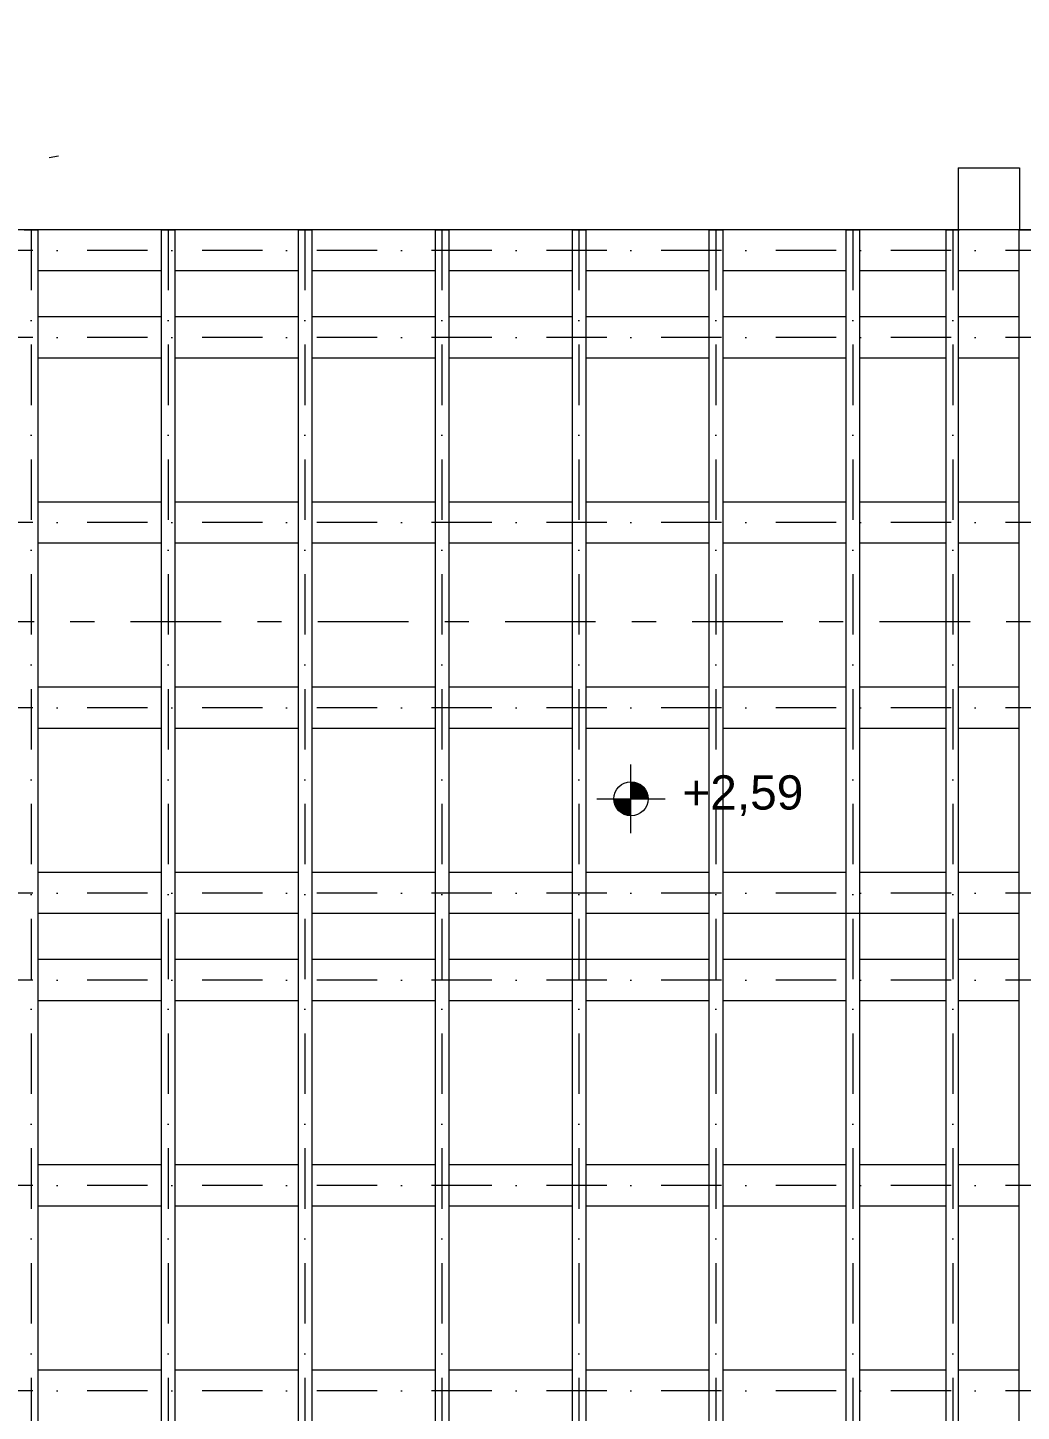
# Model space of a CAD drawing. Header units: millimetres. Extents: x -71878 to 121433, y -67383 to 83273.
# Drawn here: x -31285 to -28382, y 15699 to 19739 of the extents above; entities that cross this region are included whole.
import ezdxf

# ---------------------------------------------------------------- set-up
doc = ezdxf.new("R2010")
doc.units = ezdxf.units.MM
doc.header["$MEASUREMENT"] = 0
doc.set_wipeout_variables(frame=1)
for name, pattern in [('Dot & Dashed', [335.138881, 176.388884, -88.194442, 0, -70.555556]), ('Double Dashed', [546.805537, 264.583325, -105.833328, 70.555556, -105.833328]), ('Wipeout_Contour', [1000, 0, -1000])]:
    doc.linetypes.add(name, pattern=pattern)
for name, color, linetype, lineweight in [('ACOTACIONES', 7, 'Continuous', 9), ('ACOTACIONES_Pluma_Nº__1', 7, 'Continuous', 0), ('COLUMNAS_Pluma_Nº__6', 255, 'Continuous', 0), ('EJES_Pluma_Nº__21', 7, 'Continuous', 5), ('ENTIRADO_Pluma_Nº__21', 7, 'Continuous', 5), ('Vigas_Pluma_Nº__21', 7, 'Continuous', 5)]:
    doc.layers.add(name, color=color, linetype=linetype, lineweight=lineweight)
doc.layers.add('COLUMNAS', color=7, linetype='Continuous')
doc.layers.add('ENTIRADO_Pluma_Nº__24', color=7, linetype='Continuous', lineweight=5, true_color=0x969696)
doc.layers.add('Vigas_Pluma_Nº__24', color=7, linetype='Continuous', lineweight=5, true_color=0x969696)
doc.styles.add('Estilo_Generado_1', font='swiss.ttf')
doc.styles.add('Estilo_Generado_2', font='Arial.ttf')
doc.dimstyles.new('Estilo_Generado__1', dxfattribs={"dimtxt": 87.5, "dimasz": 19, "dimexe": 0.18, "dimexo": 0, "dimgap": 0.09, "dimtad": 0, "dimlfac": 0.001, "dimzin": 0, "dimdsep": 46, "dimtxsty": 'Estilo_Generado_2', "dimblk": 'ARROWHEAD_2', "dimblk1": 'ARROWHEAD_2', "dimblk2": 'ARROWHEAD_2', "dimcen": 0.09, "dimse1": 1, "dimse2": 1, "dimclrd": 7, "dimclre": 7, "dimclrt": 7, "dimadec": 0, "dimazin": 0, "dimtfac": 1, "dimtmove": 0, "dimatfit": 3, "dimfxl": 1, "dimtolj": 1, "dimtzin": 0, "dimarcsym": 0})

# ---------------------------------------------------------------- blocks, each defined once
blk = doc.blocks.new('ARROWHEAD_2')
at = {"color": 0, "linetype": 'Continuous', "lineweight": 0}
for p, q in [((0, 0), (-1, 0)), ((-0.38, -0.66), (0.38, 0.66))]:
    blk.add_line(p, q, dxfattribs=at)
blk = doc.blocks.new('*D477')
at = {"layer": 'ACOTACIONES', "color": 7, "linetype": 'Continuous', "lineweight": -2, "transparency": 16777216}
for p, q in [((-31591.9, 21467.7), (-30146.4, 21467.7)), ((-28499.7, 21467.7), (-29920.6, 21467.7))]:
    blk.add_line(p, q, dxfattribs=at)
at = {"layer": 'Defpoints', "color": 0, "linetype": 'Continuous', "transparency": 16777216}
for p in [(-28480.7, 21467.7), (-31610.9, 19330.5), (-28480.7, 19330.5)]:
    blk.add_point(p, dxfattribs=at)
at = {"layer": 'ACOTACIONES', "color": 7, "linetype": 'Continuous', "lineweight": -2, "transparency": 16777216, "xscale": 19, "yscale": 19, "zscale": 19, "rotation": 180}
blk.add_blockref('ARROWHEAD_2', (-31610.9, 21467.7), dxfattribs=at)
at = {"layer": 'ACOTACIONES', "color": 7, "linetype": 'Continuous', "lineweight": -2, "transparency": 16777216, "xscale": 19, "yscale": 19, "zscale": 19}
blk.add_blockref('ARROWHEAD_2', (-28480.7, 21467.7), dxfattribs=at)
at = {"layer": 'ACOTACIONES', "color": 7, "linetype": 'Continuous', "transparency": 16777216, "insert": (-30033.5, 21467.7), "char_height": 87.5, "attachment_point": 5, "style": 'Estilo_Generado_2'}
blk.add_mtext('\\A1;3.13', dxfattribs=at)
blk = doc.blocks.new('*D478')
at = {"layer": 'ACOTACIONES', "color": 7, "linetype": 'Continuous', "lineweight": -2, "transparency": 16777216}
for p, q in [((-28499.7, 21467.7), (-28518.7, 21467.7)), ((-28480.7, 21467.7), (-28443.9, 21467.7)), ((-28206, 21467.7), (-28218.1, 21467.7)), ((-28187, 21467.7), (-28168, 21467.7))]:
    blk.add_line(p, q, dxfattribs=at)
at = {"layer": 'Defpoints', "color": 0, "linetype": 'Continuous', "transparency": 16777216}
for p in [(-28206, 21467.7), (-28480.7, 19330.5), (-28206, 19330.5)]:
    blk.add_point(p, dxfattribs=at)
at = {"layer": 'ACOTACIONES', "color": 7, "linetype": 'Continuous', "lineweight": -2, "transparency": 16777216, "xscale": 19, "yscale": 19, "zscale": 19}
blk.add_blockref('ARROWHEAD_2', (-28480.7, 21467.7), dxfattribs=at)
at = {"layer": 'ACOTACIONES', "color": 7, "linetype": 'Continuous', "lineweight": -2, "transparency": 16777216, "xscale": 19, "yscale": 19, "zscale": 19, "rotation": 180}
blk.add_blockref('ARROWHEAD_2', (-28206, 21467.7), dxfattribs=at)
at = {"layer": 'ACOTACIONES', "color": 7, "linetype": 'Continuous', "transparency": 16777216, "insert": (-28331, 21467.7), "char_height": 87.5, "attachment_point": 5, "style": 'Estilo_Generado_2'}
blk.add_mtext('\\A1;0.27', dxfattribs=at)
blk = doc.blocks.new('*D494')
at = {"layer": 'ACOTACIONES', "color": 7, "linetype": 'Continuous', "lineweight": -2, "transparency": 16777216}
for p, q in [((-32593.5, 21821.3), (-29991.6, 21821.3)), ((-27188.5, 21821.3), (-29765.8, 21821.3))]:
    blk.add_line(p, q, dxfattribs=at)
at = {"layer": 'Defpoints', "color": 0, "linetype": 'Continuous', "transparency": 16777216}
for p in [(-27169.5, 21821.3), (-32612.5, 19149.2), (-27169.5, 19149.2)]:
    blk.add_point(p, dxfattribs=at)
at = {"layer": 'ACOTACIONES', "color": 7, "linetype": 'Continuous', "lineweight": -2, "transparency": 16777216, "xscale": 19, "yscale": 19, "zscale": 19, "rotation": 180}
blk.add_blockref('ARROWHEAD_2', (-32612.5, 21821.3), dxfattribs=at)
at = {"layer": 'ACOTACIONES', "color": 7, "linetype": 'Continuous', "lineweight": -2, "transparency": 16777216, "xscale": 19, "yscale": 19, "zscale": 19}
blk.add_blockref('ARROWHEAD_2', (-27169.5, 21821.3), dxfattribs=at)
at = {"layer": 'ACOTACIONES', "color": 7, "linetype": 'Continuous', "transparency": 16777216, "insert": (-29878.7, 21821.3), "char_height": 87.5, "attachment_point": 5, "style": 'Estilo_Generado_2'}
blk.add_mtext('\\A1;5.44', dxfattribs=at)
blk = doc.blocks.new('Cota de Nivel_2_2', base_point=(36321, 33750.6))
at = {"layer": 'ACOTACIONES_Pluma_Nº__1', "linetype": 'Continuous'}
for points in [[(36321, 33750.6), (36371, 33750.6), (36367.2, 33769.8), (36356.4, 33786), (36340.2, 33796.8), (36321, 33800.6)], [(36321, 33750.6), (36271, 33750.6), (36274.8, 33731.5), (36285.7, 33715.3), (36301.9, 33704.4), (36321, 33700.6)]]:
    blk.add_hatch(color=256, dxfattribs=at).paths.add_polyline_path(points)
for p, q in [((36321, 33650.6), (36321, 33850.6)), ((36221, 33750.6), (36421, 33750.6))]:
    blk.add_line(p, q, dxfattribs=at)
blk.add_circle((36321, 33750.6), 50, dxfattribs=at)
at = {"layer": 'ACOTACIONES_Pluma_Nº__1', "insert": (36471, 33700.6), "char_height": 100, "attachment_point": 7, "style": 'Estilo_Generado_1'}
blk.add_mtext('\\A1;{\\fArial|b0|i0|c0|p34;+2,59}', dxfattribs=at)

msp = doc.modelspace()

# ---------------------------------------------------------------- linework, layer by layer
at = {"layer": 'EJES_Pluma_Nº__21', "linetype": 'Double Dashed'}
msp.add_line((-36998.627, 18005.063), (-18404.731, 18005.063), dxfattribs=at)
at = {"layer": 'ENTIRADO_Pluma_Nº__21', "linetype": 'Continuous'}
for p, q in [((-31294.507, 19149.218), (-31254.507, 19149.218)), ((-31254.507, 19149.218), (-31254.507, 9971.763)), ((-30894.507, 19149.218), (-30894.507, 9971.763)), ((-30894.507, 19149.218), (-30854.507, 19149.218)), ((-30854.507, 19149.218), (-30854.507, 9971.763)), ((-30494.507, 19149.218), (-30494.507, 9971.763)), ((-30494.507, 19149.218), (-30454.507, 19149.218)), ((-30454.507, 19149.218), (-30454.507, 9971.763)), ((-30094.507, 19149.218), (-30094.507, 9971.763)), ((-30094.507, 19149.218), (-30054.507, 19149.218)), ((-30054.507, 19149.218), (-30054.507, 9971.763)), ((-29694.507, 19149.218), (-29694.507, 9971.763)), ((-29694.507, 19149.218), (-29654.507, 19149.218)), ((-29654.507, 19149.218), (-29654.507, 9971.763)), ((-29294.507, 19149.218), (-29294.507, 9971.763)), ((-29294.507, 19149.218), (-29254.507, 19149.218)), ((-29254.507, 19149.218), (-29254.507, 9971.763)), ((-28894.507, 19149.218), (-28894.507, 9971.763)), ((-28894.507, 19149.218), (-28854.507, 19149.218)), ((-28854.507, 19149.218), (-28854.507, 9971.763)), ((-28602.763, 19149.218), (-28602.763, 9971.763)), ((-28602.763, 19149.218), (-28562.763, 19149.218)), ((-28389.286, 19149.218), (-28389.286, 9971.763)), ((-28389.286, 19149.218), (-28349.286, 19149.218))]:
    msp.add_line(p, q, dxfattribs=at)
at = {"layer": 'ENTIRADO_Pluma_Nº__24', "linetype": 'Dot & Dashed'}
for p, q in [((-31274.507, 19149.218), (-31274.507, 9971.763)), ((-30874.507, 19149.218), (-30874.507, 9971.763)), ((-30474.507, 19149.218), (-30474.507, 9971.763)), ((-30074.507, 19149.218), (-30074.507, 9971.763)), ((-29674.507, 19149.218), (-29674.507, 9971.763)), ((-29274.507, 19149.218), (-29274.507, 9971.763)), ((-28874.507, 19149.218), (-28874.507, 9971.763)), ((-28582.763, 19149.218), (-28582.763, 9971.763))]:
    msp.add_line(p, q, dxfattribs=at)
at = {"layer": 'Vigas_Pluma_Nº__21', "linetype": 'Continuous'}
for p, q in [((-28566.752, 19330.492), (-28566.752, 9790.492)), ((-28566.752, 19330.492), (-28446.752, 19330.492)), ((-28508.043, 19330.492), (-28388.043, 19330.492)), ((-28388.043, 19330.492), (-28388.043, 19149.218)), ((-22094.507, 19149.218), (-33862.29, 19149.218)), ((-30894.507, 19029.218), (-31254.507, 19029.218)), ((-30494.507, 19029.218), (-30854.507, 19029.218)), ((-30094.507, 19029.218), (-30454.507, 19029.218)), ((-29694.507, 19029.218), (-30054.507, 19029.218)), ((-29294.507, 19029.218), (-29654.507, 19029.218)), ((-28894.507, 19029.218), (-29254.507, 19029.218)), ((-28602.763, 19029.218), (-28854.507, 19029.218)), ((-28389.286, 19029.218), (-28566.752, 19029.218)), ((-30894.507, 18894.796), (-31254.507, 18894.796)), ((-30494.507, 18894.796), (-30854.507, 18894.796)), ((-30094.507, 18894.796), (-30454.507, 18894.796)), ((-29694.507, 18894.796), (-30054.507, 18894.796)), ((-29294.507, 18894.796), (-29654.507, 18894.796)), ((-28894.507, 18894.796), (-29254.507, 18894.796)), ((-28602.763, 18894.796), (-28854.507, 18894.796)), ((-28389.286, 18894.796), (-28566.752, 18894.796)), ((-30894.507, 18774.796), (-31254.507, 18774.796)), ((-30494.507, 18774.796), (-30854.507, 18774.796)), ((-30094.507, 18774.796), (-30454.507, 18774.796)), ((-29694.507, 18774.796), (-30054.507, 18774.796)), ((-29294.507, 18774.796), (-29654.507, 18774.796)), ((-28894.507, 18774.796), (-29254.507, 18774.796)), ((-28602.763, 18774.796), (-28854.507, 18774.796)), ((-28389.286, 18774.796), (-28566.752, 18774.796)), ((-30894.507, 18354.111), (-31254.507, 18354.111)), ((-30494.507, 18354.111), (-30854.507, 18354.111)), ((-30094.507, 18354.111), (-30454.507, 18354.111)), ((-29694.507, 18354.111), (-30054.507, 18354.111)), ((-29294.507, 18354.111), (-29654.507, 18354.111)), ((-28894.507, 18354.111), (-29254.507, 18354.111)), ((-28602.763, 18354.111), (-28854.507, 18354.111)), ((-28389.286, 18354.111), (-28566.752, 18354.111)), ((-30894.507, 18234.111), (-31254.507, 18234.111)), ((-30494.507, 18234.111), (-30854.507, 18234.111)), ((-30094.507, 18234.111), (-30454.507, 18234.111)), ((-29694.507, 18234.111), (-30054.507, 18234.111)), ((-29294.507, 18234.111), (-29654.507, 18234.111)), ((-28894.507, 18234.111), (-29254.507, 18234.111)), ((-28602.763, 18234.111), (-28854.507, 18234.111)), ((-28389.286, 18234.111), (-28566.752, 18234.111)), ((-30894.507, 17813.425), (-31254.507, 17813.425)), ((-30494.507, 17813.425), (-30854.507, 17813.425)), ((-30094.507, 17813.425), (-30454.507, 17813.425)), ((-29694.507, 17813.425), (-30054.507, 17813.425)), ((-29294.507, 17813.425), (-29654.507, 17813.425)), ((-28894.507, 17813.425), (-29254.507, 17813.425)), ((-28602.763, 17813.425), (-28854.507, 17813.425)), ((-28389.286, 17813.425), (-28566.752, 17813.425)), ((-30894.507, 17693.425), (-31254.507, 17693.425)), ((-30494.507, 17693.425), (-30854.507, 17693.425)), ((-30094.507, 17693.425), (-30454.507, 17693.425)), ((-29694.507, 17693.425), (-30054.507, 17693.425)), ((-29294.507, 17693.425), (-29654.507, 17693.425)), ((-28894.507, 17693.425), (-29254.507, 17693.425)), ((-28602.763, 17693.425), (-28854.507, 17693.425)), ((-28389.286, 17693.425), (-28566.752, 17693.425)), ((-30894.507, 17272.74), (-31254.507, 17272.74)), ((-30494.507, 17272.74), (-30854.507, 17272.74)), ((-30094.507, 17272.74), (-30454.507, 17272.74)), ((-29694.507, 17272.74), (-30054.507, 17272.74)), ((-29294.507, 17272.74), (-29654.507, 17272.74)), ((-28894.507, 17272.74), (-29254.507, 17272.74)), ((-28602.763, 17272.74), (-28854.507, 17272.74)), ((-28389.286, 17272.74), (-28566.752, 17272.74)), ((-30894.507, 17152.74), (-31254.507, 17152.74)), ((-30494.507, 17152.74), (-30854.507, 17152.74)), ((-30094.507, 17152.74), (-30454.507, 17152.74)), ((-29694.507, 17152.74), (-30054.507, 17152.74)), ((-29294.507, 17152.74), (-29654.507, 17152.74)), ((-28894.507, 17152.74), (-29254.507, 17152.74)), ((-28854.507, 17152.74), (-28894.507, 17152.74)), ((-28602.763, 17152.74), (-28854.507, 17152.74)), ((-28389.286, 17152.74), (-28566.752, 17152.74)), ((-30894.507, 17018.318), (-31254.507, 17018.318)), ((-30494.507, 17018.318), (-30854.507, 17018.318)), ((-30094.507, 17018.318), (-30454.507, 17018.318)), ((-29694.507, 17018.318), (-30054.507, 17018.318)), ((-29654.507, 17018.318), (-29694.507, 17018.318)), ((-29294.507, 17018.318), (-29654.507, 17018.318)), ((-28894.507, 17018.318), (-29254.507, 17018.318)), ((-28602.763, 17018.318), (-28854.507, 17018.318)), ((-28389.286, 17018.318), (-28566.752, 17018.318)), ((-30894.507, 16898.318), (-31254.507, 16898.318)), ((-30494.507, 16898.318), (-30854.507, 16898.318)), ((-30094.507, 16898.318), (-30454.507, 16898.318)), ((-29694.507, 16898.318), (-30054.507, 16898.318)), ((-29294.507, 16898.318), (-29654.507, 16898.318)), ((-28894.507, 16898.318), (-29254.507, 16898.318)), ((-28602.763, 16898.318), (-28854.507, 16898.318)), ((-28389.286, 16898.318), (-28566.752, 16898.318)), ((-30894.507, 16418.861), (-31254.507, 16418.861)), ((-30494.507, 16418.861), (-30854.507, 16418.861)), ((-30094.507, 16418.861), (-30454.507, 16418.861)), ((-29694.507, 16418.861), (-30054.507, 16418.861)), ((-29294.507, 16418.861), (-29654.507, 16418.861)), ((-28894.507, 16418.861), (-29254.507, 16418.861)), ((-28602.763, 16418.861), (-28854.507, 16418.861)), ((-28389.286, 16418.861), (-28566.752, 16418.861)), ((-30894.507, 16298.861), (-31254.507, 16298.861)), ((-30494.507, 16298.861), (-30854.507, 16298.861)), ((-30094.507, 16298.861), (-30454.507, 16298.861)), ((-29694.507, 16298.861), (-30054.507, 16298.861)), ((-29294.507, 16298.861), (-29654.507, 16298.861)), ((-28894.507, 16298.861), (-29254.507, 16298.861)), ((-28602.763, 16298.861), (-28854.507, 16298.861)), ((-28389.286, 16298.861), (-28566.752, 16298.861)), ((-30894.507, 15819.404), (-31254.507, 15819.404)), ((-30494.507, 15819.404), (-30854.507, 15819.404)), ((-30094.507, 15819.404), (-30454.507, 15819.404)), ((-29694.507, 15819.404), (-30054.507, 15819.404)), ((-29294.507, 15819.404), (-29654.507, 15819.404)), ((-28894.507, 15819.404), (-29254.507, 15819.404)), ((-28602.763, 15819.404), (-28854.507, 15819.404)), ((-28389.286, 15819.404), (-28566.752, 15819.404))]:
    msp.add_line(p, q, dxfattribs=at)
at = {"layer": 'Vigas_Pluma_Nº__24', "linetype": 'Dot & Dashed'}
for p, q in [((-20541.684, 19089.218), (-33862.29, 19089.218)), ((-20541.684, 18834.796), (-33862.29, 18834.796)), ((-20541.684, 18294.111), (-33862.29, 18294.111)), ((-20541.684, 17753.425), (-33862.29, 17753.425)), ((-20541.684, 17212.74), (-33862.29, 17212.74)), ((-20541.684, 16958.318), (-33862.29, 16958.318)), ((-20541.684, 16358.861), (-33862.29, 16358.861)), ((-20541.684, 15759.404), (-33862.29, 15759.404))]:
    msp.add_line(p, q, dxfattribs=at)

# ---------------------------------------------------------------- block references
at = {"layer": 'ACOTACIONES'}
msp.add_blockref('Cota de Nivel_2_2', (-29522.435, 17487.85), dxfattribs=at)

# ---------------------------------------------------------------- dimensions: what is measured, and where the dimension line sits
at = {"layer": 'ACOTACIONES', "linetype": 'Continuous'}
for base, p1, p2, picture, middle in [((-27169.525, 21821.319), (-32612.547, 19149.218), (-27169.525, 19149.218), '*D494', (-29878.699, 21821.319)), ((-28480.743, 21467.73), (-31610.935, 19330.492), (-28480.743, 19330.492), '*D477', (-30033.503, 21467.73)), ((-28205.974, 21467.73), (-28480.743, 19330.492), (-28205.974, 19330.492), '*D478', (-28331.022, 21467.73))]:
    dim = msp.add_linear_dim(base=base, p1=p1, p2=p2, dimstyle='Estilo_Generado__1', dxfattribs=at)
    dim.commit()
    dim.dimension.update_dxf_attribs({"geometry": picture, "text_midpoint": middle, "dimtype": 160})

# ---------------------------------------------------------------- next in the draw order: wipeouts: each hides what was drawn before it
at = {"color": 254, "linetype": 'Wipeout_Contour', "lineweight": 0, "ltscale": 347782.831195}
msp.add_wipeout([(-31203.558, 19361.748), (-31183.868, 19369.361), (-31172.836, 19377.716), (-31259.296, 19377.716), (-31258.063, 19375.928), (-31242.565, 19365.201), (-31223.784, 19360.315)], dxfattribs=at).dxf.layer = 'COLUMNAS'

# ---------------------------------------------------------------- next in the draw order: hatches: boundary and pattern name
at = {"layer": 'COLUMNAS_Pluma_Nº__6', "linetype": 'Continuous'}
h = msp.add_hatch(dxfattribs=at)
h.set_pattern_fill('WOOD_0002', color=256, style=0, pattern_type=2)
h.set_pattern_definition([(10, (-65843.457, -16262.787), (-7.814168, 44.316348), [])])
h.paths.add_polyline_path([(-31203.558, 19361.748), (-31183.868, 19369.361), (-31172.836, 19377.716), (-31259.296, 19377.716), (-31258.063, 19375.928), (-31242.565, 19365.201), (-31223.784, 19360.315)])

doc.saveas('drawing.dxf')
